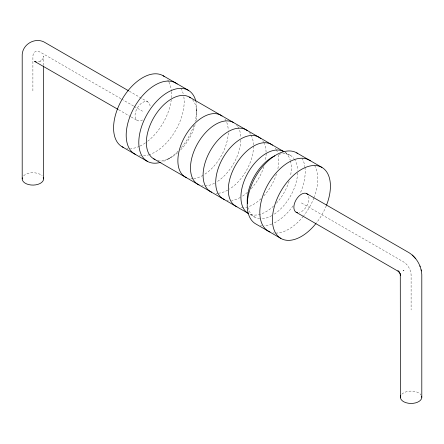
<?xml version="1.0" encoding="UTF-8"?>
<svg xmlns="http://www.w3.org/2000/svg" width="444" height="444" viewBox="0 0 444 444"><rect width="100%" height="100%" fill="white"/><g stroke="black" fill="none" stroke-linecap="round" stroke-linejoin="round"><path stroke-width="0.33" stroke-dasharray="2.22 1.67" d="M38.406 61.883C40.448 61.383 42.535 59.885 43.412 57.787L43.717 56.055L43.595 65.346M40.953 60.717L39.971 61.283M167.793 159.263L171.573 157.076M290.254 155.311L284.526 152.003A35.659 20.585 -60 0 1 290.282 160.262M129.348 91.231L147.924 101.959M120.951 98.74L40.46 52.264A10.695 6.177 60 0 0 32.895 56.632L32.895 91.569M121.551 99.084L133.566 106.022M134.166 106.366L142.579 111.222M301.421 202.93L403.541 261.888A10.695 6.177 60 0 1 411.105 274.986L411.105 309.923M118.67 109.773L130.641 116.683M131.241 117.033L137.229 120.485M250.016 214.424L254.601 217.072M196.786 109.041L196.786 113.403M249.273 132.44A35.659 20.585 -60 0 1 250.832 134.637M251.154 135.215A35.659 20.585 -60 0 1 253.507 145.477M253.518 146.159A35.659 20.585 -60 0 1 229.398 189.172M227.711 190.165A35.659 20.585 -60 0 1 218.997 193.146M218.315 193.218A35.659 20.585 -60 0 1 215.695 193.207M236.663 125.164A35.659 20.585 -60 0 1 237.534 126.274M237.89 126.801A35.659 20.585 -60 0 1 240.881 137.518M240.887 140.154A35.659 20.585 -60 0 1 216.239 182.229M214.502 183.206A35.659 20.585 -60 0 1 201.693 185.736M262.748 140.831A35.659 20.585 -60 0 1 263.436 141.913M263.758 142.491A35.659 20.585 -60 0 1 266.117 152.753M266.123 153.435A35.659 20.585 -60 0 1 265.401 160.784M263.903 166.672A35.659 20.585 -60 0 1 250.793 189.072M247.436 192.352A35.659 20.585 -60 0 1 242.002 196.453M240.315 197.447A35.659 20.585 -60 0 1 231.602 200.427M228.305 200.488A35.659 20.585 -60 0 1 226.906 200.288M275.352 148.107A35.659 20.585 -60 0 1 276.046 149.19M276.368 149.772A35.659 20.585 -60 0 1 277.456 152.303M278.155 154.851A35.659 20.585 -60 0 1 277.589 170.03M276.507 173.954A35.659 20.585 -60 0 1 263.403 196.348M261.011 198.746A35.659 20.585 -60 0 1 244.211 207.703M243.528 207.77A35.659 20.585 -60 0 1 240.909 207.764M290.476 160.956A35.659 20.585 -60 0 1 290.476 176.024M289.116 181.23A35.659 20.585 -60 0 1 276.473 203.124M273.621 206.022A35.659 20.585 -60 0 1 249.495 214.036M278.954 154.301A35.659 20.585 -60 0 1 293.845 158.458M294.261 159.024A35.659 20.585 -60 0 1 297.613 170.274M297.619 172.91A35.659 20.585 -60 0 1 273.521 214.646M271.833 215.64A35.659 20.585 -60 0 1 261.105 218.742M259.823 218.681A35.659 20.585 -60 0 1 248.074 207.786M301.976 158.147A41.009 23.676 -60 0 1 304.867 166.733M304.956 167.405A41.009 23.676 -60 0 1 300.055 193.656M293.096 205.844A41.009 23.676 -60 0 1 272.427 223.754M271.795 224.015A41.009 23.676 -60 0 1 264.158 225.785M261.71 225.741A41.009 23.676 -60 0 1 260.423 225.574M314.585 165.423A41.009 23.676 -60 0 1 314.174 197.247M313.925 197.896A41.009 23.676 -60 0 1 303.718 215.767M303.313 216.278A41.009 23.676 -60 0 1 274.914 233.061M274.32 233.017A41.009 23.676 -60 0 1 273.032 232.85M326.296 205.777A41.009 23.676 -60 0 1 316.328 223.049M167.688 79.981A41.009 23.676 -60 0 1 168.653 81.53M168.948 82.079A41.009 23.676 -60 0 1 171.401 90.942M171.462 91.636A41.009 23.676 -60 0 1 171.323 98.995M171.251 99.661A41.009 23.676 -60 0 1 145.821 142.618M145.277 142.996A41.009 23.676 -60 0 1 140.054 146.032M139.422 146.326A41.009 23.676 -60 0 1 130.525 148.635M128.077 148.59A41.009 23.676 -60 0 1 126.79 148.424M180.952 88.273A41.009 23.676 -60 0 1 183.189 93.667M183.844 96.859A41.009 23.676 -60 0 1 150.144 154.384M149.517 154.606A41.009 23.676 -60 0 1 143.135 155.911M140.687 155.866A41.009 23.676 -60 0 1 139.399 155.7M192.541 99.689A35.659 20.585 -60 0 1 195.926 121.44M195.149 124.67A35.659 20.585 -60 0 1 180.508 150.028M177.572 152.78A35.659 20.585 -60 0 1 159.601 160.5M158.963 160.456A35.659 20.585 -60 0 1 157.57 160.262M195.798 100.943A41.009 23.676 -60 0 1 195.038 121.49M193.85 125.419A41.009 23.676 -60 0 1 180.963 148.002M178.177 151.043A41.009 23.676 -60 0 1 161.505 162.093M224.925 118.998A35.659 20.585 -60 0 1 228.277 130.242M228.277 132.878A35.659 20.585 -60 0 1 203.635 174.953M203.091 175.275A35.659 20.585 -60 0 1 193.784 178.593M193.101 178.66A35.659 20.585 -60 0 1 189.089 178.455M308.73 196.453A10.695 6.177 -60 0 1 299.467 212.498M142.579 119.958A10.695 6.177 -60 0 1 135.015 115.59A10.695 6.177 -60 0 1 142.579 102.486A10.695 6.177 -60 0 1 150.139 106.854M401.837 394.183A10.695 6.177 0 0 1 412.038 391.114A10.695 6.177 0 0 1 421.156 395.16M23.632 175.824A10.695 6.177 0 0 1 42.163 175.824M403.474 270.607L403.047 270.907L404.029 270.335L403.474 270.607"/><path stroke-width="0.67" d="M36.203 61.949L34.549 61.344L118.071 109.429M163.081 75.708L188.295 90.265M296.714 152.864L321.928 167.421M189.399 97.081L283.955 151.67A35.659 20.585 -60 0 0 248.296 172.255A35.659 20.585 -60 0 0 248.296 213.431L153.746 158.841M128.749 90.887L45.46 42.802C35.575 36.308 21.523 44.422 22.2 56.227L22.2 178.915M306.771 193.667L409.24 252.825C416.539 257.564 421.356 265.889 421.8 274.586L421.8 397.269M296.076 212.193L398.751 271.611L397.957 270.785L399.273 272.166L398.862 271.739L400.233 274.115L400.066 273.543L400.61 275.374L400.283 274.27L400.405 397.269M122.072 146.736L147.286 161.294M280.919 238.445L255.705 223.887A41.009 23.676 -60 0 1 256.249 175.619A41.009 23.676 -60 0 1 297.752 153.524M415.778 258.747L412.243 255.017M421.079 269.786L421.406 270.89M419.946 265.962L420.107 266.533M43.595 66.039L43.595 178.915M211.671 192.202A35.659 20.585 -60 0 1 210.473 150.422A35.659 20.585 -60 0 1 247.258 130.569M199.067 184.92A35.659 20.585 -60 0 1 197.297 144.156A35.659 20.585 -60 0 1 233.527 122.555M224.281 199.478A35.659 20.585 -60 0 1 223.676 156.693A35.659 20.585 -60 0 1 260.911 138.722M236.885 206.76A35.659 20.585 -60 0 1 235.686 164.979A35.659 20.585 -60 0 1 272.472 145.127M247.325 203.446A35.659 20.585 -60 0 1 274.819 155.827M269.98 231.984A41.009 23.676 -60 0 1 268.048 184.282A41.009 23.676 -60 0 1 310.356 160.806M315.923 223.56A41.009 23.676 -60 0 1 272.866 225.23A41.009 23.676 -60 0 1 306.46 167.049A41.009 23.676 -60 0 1 326.534 205.172M160.284 162.454A41.009 23.676 -60 0 1 147.286 113.942A41.009 23.676 -60 0 1 195.798 100.943M135.775 154.579A41.009 23.676 -60 0 1 134.954 106.199A41.009 23.676 -60 0 1 177.228 84.021M186.458 177.644A35.659 20.585 -60 0 1 185.259 135.864A35.659 20.585 -60 0 1 222.044 116.017M154.945 159.446A35.659 20.585 -60 0 1 153.746 117.671A35.659 20.585 -60 0 1 190.526 97.819M123.743 147.552A41.009 23.676 -60 0 1 121.806 99.85A41.009 23.676 -60 0 1 164.119 76.374M297.641 212.682A10.695 6.177 -60 0 1 296.076 199.844A10.695 6.177 -60 0 1 307.975 194.783M421.639 396.198A10.695 6.177 0 0 1 410.639 403.441A10.695 6.177 0 0 1 400.771 395.671M43.229 177.317A10.695 6.177 0 0 1 33.361 185.087A10.695 6.177 0 0 1 22.361 177.839"/></g></svg>
